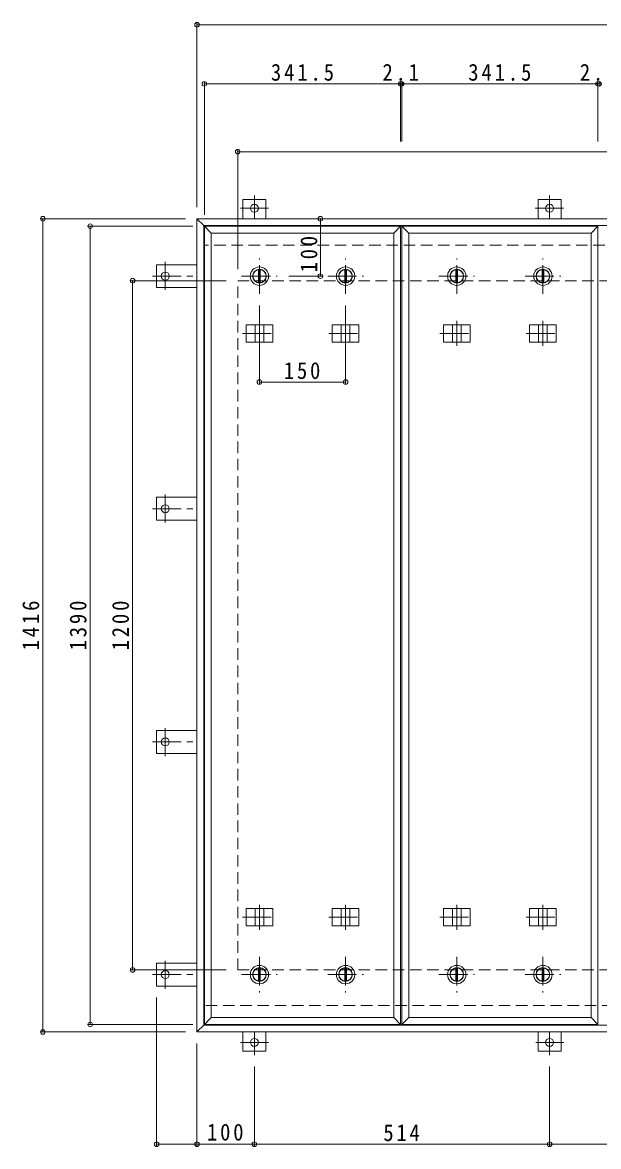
# Model space of a CAD drawing. Units: millimetres at full size, sheet at 1:10. Extents: x -2636 to 2766, y -1962 to 1857.
# Drawn here: x -2636 to -1633, y -309 to 1649 of the extents above; entities that cross this region are included whole.
import ezdxf

# ---------------------------------------------------------------- set-up
doc = ezdxf.new("R2010")
doc.units = ezdxf.units.MM
doc.header["$LTSCALE"] = 10
doc.header["$PDMODE"] = 32
doc.header["$PDSIZE"] = 8
doc.linetypes.add('CHAIN1', pattern=[8, 5, -1, 1, -1])
doc.linetypes.add('DASHED2', pattern=[3, 2, -1])
for name, color, linetype, lineweight in [('0-1_躯体', 2, 'DASHED2', 9), ('0-2_仕上', 4, 'Continuous', 9), ('0-3_建具', 4, 'Continuous', 9), ('0-C', 2, 'Continuous', 9), ('0-E', 3, 'Continuous', 9), ('0-F', 7, 'Continuous', 9)]:
    doc.layers.add(name, color=color, linetype=linetype, lineweight=lineweight)
doc.styles.add('ＭＳ ゴシック', font='')
doc.styles.get('ＭＳ ゴシック').set_extended_font_data('MS Gothic')

msp = doc.modelspace()

# ---------------------------------------------------------------- linework, layer by layer
at = {"layer": '0-1_躯体'}
for p, q in [((-602.35, 1260.84), (-2320.35, 1260.84)), ((-2261.35, 1198.84), (-661.35, 1198.84)), ((-2261.35, -1.16), (-2261.35, 1198.84)), ((-2261.35, -1.16), (-661.35, -1.16)), ((-946.97, -63.16), (-2320.35, -63.16))]:
    msp.add_line(p, q, dxfattribs=at)
at = {"layer": '0-2_仕上'}
for p, q in [((-2319.35, 1293.84), (-1977.85, 1293.84)), ((-2307.35, 1281.84), (-2319.35, 1293.84)), ((-2319.35, -96.16), (-2319.35, 1293.84)), ((-1989.85, 1281.84), (-1977.85, 1293.84)), ((-1977.85, -96.16), (-1977.85, 1293.84)), ((-1975.72, 1293.84), (-1634.22, 1293.84)), ((-1963.72, 1281.84), (-1975.72, 1293.84)), ((-1975.72, -96.16), (-1975.72, 1293.84)), ((-1646.22, 1281.84), (-1634.22, 1293.84)), ((-1634.22, -96.16), (-1634.22, 1293.84)), ((-2307.35, 1281.84), (-1989.85, 1281.84)), ((-2307.35, -84.16), (-2307.35, 1281.84)), ((-1989.85, -84.16), (-1989.85, 1281.84)), ((-1963.72, 1281.84), (-1646.22, 1281.84)), ((-1963.72, -84.16), (-1963.72, 1281.84)), ((-1646.22, -84.16), (-1646.22, 1281.84)), ((-2307.35, -84.16), (-2319.35, -96.16)), ((-2319.35, -96.16), (-1977.85, -96.16)), ((-2307.35, -84.16), (-1989.85, -84.16)), ((-1989.85, -84.16), (-1977.85, -96.16)), ((-1963.72, -84.16), (-1975.72, -96.16)), ((-1975.72, -96.16), (-1634.22, -96.16)), ((-1963.72, -84.16), (-1646.22, -84.16)), ((-1646.22, -84.16), (-1634.22, -96.16))]:
    msp.add_line(p, q, dxfattribs=at)
at = {"layer": '0-3_建具', "color": 2}
for p, q in [((-2332.35, 1306.84), (-2320.35, 1294.84)), ((-590.35, 1306.84), (-2332.35, 1306.84)), ((-2332.35, -109.16), (-2332.35, 1306.84)), ((-602.35, 1294.84), (-2320.35, 1294.84)), ((-2320.35, -97.16), (-2320.35, 1294.84)), ((-2332.35, -109.16), (-2320.35, -97.16)), ((-602.35, -97.16), (-2320.35, -97.16)), ((-590.35, -109.16), (-2332.35, -109.16))]:
    msp.add_line(p, q, dxfattribs=at)
at = {"layer": '0-3_建具'}
for p, q in [((-2246.69, 1121.84), (-2246.69, 1091.84)), ((-2246.69, 1121.84), (-2200.51, 1121.84)), ((-2231.1, 1121.84), (-2231.1, 1091.84)), ((-2216.1, 1121.84), (-2216.1, 1091.84)), ((-2200.51, 1121.84), (-2200.51, 1091.84)), ((-2096.69, 1121.84), (-2096.69, 1091.84)), ((-2096.69, 1121.84), (-2050.51, 1121.84)), ((-2081.1, 1121.84), (-2081.1, 1091.84)), ((-2066.1, 1121.84), (-2066.1, 1091.84)), ((-2050.51, 1121.84), (-2050.51, 1091.84)), ((-1903.06, 1121.84), (-1903.06, 1091.84)), ((-1903.06, 1121.84), (-1856.88, 1121.84)), ((-1887.47, 1121.84), (-1887.47, 1091.84)), ((-1872.47, 1121.84), (-1872.47, 1091.84)), ((-1856.88, 1121.84), (-1856.88, 1091.84)), ((-1753.06, 1121.84), (-1753.06, 1091.84)), ((-1753.06, 1121.84), (-1706.88, 1121.84)), ((-1737.47, 1121.84), (-1737.47, 1091.84)), ((-1722.47, 1121.84), (-1722.47, 1091.84)), ((-1706.88, 1121.84), (-1706.88, 1091.84)), ((-2246.69, 1091.84), (-2200.51, 1091.84)), ((-2096.69, 1091.84), (-2050.51, 1091.84)), ((-1903.06, 1091.84), (-1856.88, 1091.84)), ((-1753.06, 1091.84), (-1706.88, 1091.84)), ((-2246.69, 75.84), (-2246.69, 105.84)), ((-2246.69, 105.84), (-2200.51, 105.84)), ((-2231.1, 75.84), (-2231.1, 105.84)), ((-2216.1, 75.84), (-2216.1, 105.84)), ((-2200.51, 75.84), (-2200.51, 105.84)), ((-2096.69, 75.84), (-2096.69, 105.84)), ((-2096.69, 105.84), (-2050.51, 105.84)), ((-2081.1, 75.84), (-2081.1, 105.84)), ((-2066.1, 75.84), (-2066.1, 105.84)), ((-2050.51, 75.84), (-2050.51, 105.84)), ((-1903.06, 75.84), (-1903.06, 105.84)), ((-1903.06, 105.84), (-1856.88, 105.84)), ((-1887.47, 75.84), (-1887.47, 105.84)), ((-1872.47, 75.84), (-1872.47, 105.84)), ((-1856.88, 75.84), (-1856.88, 105.84)), ((-1753.06, 75.84), (-1753.06, 105.84)), ((-1753.06, 105.84), (-1706.88, 105.84)), ((-1737.47, 75.84), (-1737.47, 105.84)), ((-1722.47, 75.84), (-1722.47, 105.84)), ((-1706.88, 75.84), (-1706.88, 105.84)), ((-2246.69, 75.84), (-2200.51, 75.84)), ((-2096.69, 75.84), (-2050.51, 75.84)), ((-1903.06, 75.84), (-1856.88, 75.84)), ((-1753.06, 75.84), (-1706.88, 75.84))]:
    msp.add_line(p, q, dxfattribs=at)
at = {"layer": '0-3_建具', "linetype": 'CHAIN1'}
for p, q in [((-2223.6, 1128.95), (-2223.6, 1085.72)), ((-2073.6, 1128.95), (-2073.6, 1085.72)), ((-1879.97, 1128.95), (-1879.97, 1085.72)), ((-1729.97, 1128.95), (-1729.97, 1085.72)), ((-2253.01, 1106.84), (-2194.19, 1106.84)), ((-2103.01, 1106.84), (-2044.19, 1106.84)), ((-1909.38, 1106.84), (-1850.56, 1106.84)), ((-1759.38, 1106.84), (-1700.56, 1106.84)), ((-2223.6, 68.72), (-2223.6, 111.96)), ((-2073.6, 68.72), (-2073.6, 111.96)), ((-1879.97, 68.72), (-1879.97, 111.96)), ((-1729.97, 68.72), (-1729.97, 111.96)), ((-2253.01, 90.84), (-2194.19, 90.84)), ((-2103.01, 90.84), (-2044.19, 90.84)), ((-1909.38, 90.84), (-1850.56, 90.84)), ((-1759.38, 90.84), (-1700.56, 90.84))]:
    msp.add_line(p, q, dxfattribs=at)
at = {"layer": '0-C', "linetype": 'CHAIN1'}
for p, q in [((-2223.6, 1175.84), (-2223.6, 1237.84)), ((-2073.6, 1175.84), (-2073.6, 1237.84)), ((-1879.97, 1175.84), (-1879.97, 1237.84)), ((-1729.97, 1175.84), (-1729.97, 1237.84)), ((-2254.6, 1206.84), (-2192.6, 1206.84)), ((-2104.6, 1206.84), (-2042.6, 1206.84)), ((-1910.97, 1206.84), (-1848.97, 1206.84)), ((-1760.97, 1206.84), (-1698.97, 1206.84)), ((-2223.6, 21.84), (-2223.6, -40.16)), ((-2073.6, 21.84), (-2073.6, -40.16)), ((-1879.97, 21.84), (-1879.97, -40.16)), ((-1729.97, 21.84), (-1729.97, -40.16)), ((-2254.6, -9.16), (-2192.6, -9.16)), ((-2104.6, -9.16), (-2042.6, -9.16)), ((-1910.97, -9.16), (-1848.97, -9.16)), ((-1760.97, -9.16), (-1698.97, -9.16))]:
    msp.add_line(p, q, dxfattribs=at)
at = {"layer": '0-C'}
for p, q in [((-2225.1, 1218.24), (-2225.1, 1195.44)), ((-2222.1, 1218.24), (-2222.1, 1195.44)), ((-2075.1, 1218.24), (-2075.1, 1195.44)), ((-2072.1, 1218.24), (-2072.1, 1195.44)), ((-1881.47, 1218.24), (-1881.47, 1195.44)), ((-1878.47, 1218.24), (-1878.47, 1195.44)), ((-1731.47, 1218.24), (-1731.47, 1195.44)), ((-1728.47, 1218.24), (-1728.47, 1195.44)), ((-2225.1, -20.56), (-2225.1, 2.24)), ((-2222.1, -20.56), (-2222.1, 2.24)), ((-2075.1, -20.56), (-2075.1, 2.24)), ((-2072.1, -20.56), (-2072.1, 2.24)), ((-1881.47, -20.56), (-1881.47, 2.24)), ((-1878.47, -20.56), (-1878.47, 2.24)), ((-1731.47, -20.56), (-1731.47, 2.24)), ((-1728.47, -20.56), (-1728.47, 2.24))]:
    msp.add_line(p, q, dxfattribs=at)
for centre, radius in [((-2223.6, 1206.84), 16), ((-2223.6, 1206.84), 12), ((-2223.6, 1206.84), 11.5), ((-2073.6, 1206.84), 16), ((-2073.6, 1206.84), 12), ((-2073.6, 1206.84), 11.5), ((-1879.97, 1206.84), 16), ((-1879.97, 1206.84), 12), ((-1879.97, 1206.84), 11.5), ((-1729.97, 1206.84), 16), ((-1729.97, 1206.84), 12), ((-1729.97, 1206.84), 11.5), ((-2223.6, -9.16), 16), ((-2223.6, -9.16), 12), ((-2223.6, -9.16), 11.5), ((-2073.6, -9.16), 16), ((-2073.6, -9.16), 12), ((-2073.6, -9.16), 11.5), ((-1879.97, -9.16), 16), ((-1879.97, -9.16), 12), ((-1879.97, -9.16), 11.5), ((-1729.97, -9.16), 16), ((-1729.97, -9.16), 12), ((-1729.97, -9.16), 11.5)]:
    msp.add_circle(centre, radius, dxfattribs=at)
at = {"layer": '0-E'}
for p, q in [((-2252.35, 1306.84), (-2252.35, 1340.04)), ((-2212.35, 1340.04), (-2252.35, 1340.04)), ((-2212.35, 1306.84), (-2212.35, 1340.04)), ((-1738.35, 1306.84), (-1738.35, 1340.04)), ((-1738.35, 1340.04), (-1698.35, 1340.04)), ((-1698.35, 1306.84), (-1698.35, 1340.04)), ((-2332.35, 1226.84), (-2402.55, 1226.84)), ((-2402.55, 1226.84), (-2402.55, 1186.84)), ((-2332.35, 1186.84), (-2402.55, 1186.84)), ((-2402.55, 821.84), (-2402.55, 781.84)), ((-2332.35, 821.84), (-2402.55, 821.84)), ((-2332.35, 781.84), (-2402.55, 781.84)), ((-2402.55, 375.84), (-2402.55, 415.84)), ((-2332.35, 415.84), (-2402.55, 415.84)), ((-2332.35, 375.84), (-2402.55, 375.84)), ((-2332.35, 10.84), (-2402.55, 10.84)), ((-2402.55, -29.16), (-2402.55, 10.84)), ((-2332.35, -29.16), (-2402.55, -29.16)), ((-2252.35, -109.16), (-2252.35, -142.36)), ((-2212.35, -109.16), (-2212.35, -142.36)), ((-1738.35, -109.16), (-1738.35, -142.36)), ((-1698.35, -109.16), (-1698.35, -142.36)), ((-2212.35, -142.36), (-2252.35, -142.36)), ((-1698.35, -142.36), (-1738.35, -142.36))]:
    msp.add_line(p, q, dxfattribs=at)
at = {"layer": '0-E', "linetype": 'CHAIN1'}
for p, q in [((-2232.35, 1347.2), (-2232.35, 1307.04)), ((-1718.35, 1347.2), (-1718.35, 1307.04)), ((-2207.51, 1325.04), (-2256.39, 1325.04)), ((-1743.19, 1325.04), (-1694.3, 1325.04)), ((-2387.55, 1231.68), (-2387.55, 1182.79)), ((-2409.71, 1206.84), (-2332.35, 1206.84)), ((-2387.55, 826.68), (-2387.55, 777.79)), ((-2409.71, 801.84), (-2332.35, 801.84)), ((-2387.55, 371), (-2387.55, 419.88)), ((-2409.71, 395.84), (-2332.35, 395.84)), ((-2387.55, -34), (-2387.55, 14.88)), ((-2409.71, -9.16), (-2332.35, -9.16)), ((-2232.35, -149.52), (-2232.35, -109.36)), ((-1718.35, -149.52), (-1718.35, -109.36)), ((-2207.51, -127.36), (-2256.39, -127.36)), ((-1693.51, -127.36), (-1742.39, -127.36))]:
    msp.add_line(p, q, dxfattribs=at)
at = {"layer": '0-E'}
for centre in [(-2232.35, 1325.04), (-1718.35, 1325.04), (-2387.55, 1206.84), (-2387.55, 801.84), (-2387.55, 395.84), (-2387.55, -9.16), (-2232.35, -127.36), (-1718.35, -127.36)]:
    msp.add_circle(centre, 7, dxfattribs=at)
at = {"layer": '0-F'}
for p, q in [((-2332.35, 1647.55), (-2332.35, 1326.84)), ((-2332.35, 1644.55), (-590.35, 1644.55)), ((-2319.35, 1544.76), (-2319.35, 1313.84)), ((-2319.35, 1541.76), (-1977.85, 1541.76)), ((-1977.85, 1544.76), (-1977.85, 1441.26)), ((-1977.85, 1541.76), (-1975.72, 1541.76)), ((-1975.72, 1544.76), (-1975.72, 1441.26)), ((-1975.72, 1541.76), (-1634.22, 1541.76)), ((-1634.22, 1544.76), (-1634.22, 1441.26)), ((-1634.22, 1541.76), (-1632.1, 1541.76)), ((-2261.35, 1426.55), (-2261.35, 1218.84)), ((-2261.35, 1423.55), (-661.35, 1423.55)), ((-2603.72, 1306.84), (-2352.35, 1306.84)), ((-2600.72, 1306.84), (-2600.72, -109.16)), ((-2521.4, 1293.84), (-2339.35, 1293.84)), ((-2518.4, -96.16), (-2518.4, 1293.84)), ((-2117.46, 1306.84), (-2117.46, 1206.84)), ((-2447.47, 1198.84), (-2281.35, 1198.84)), ((-2444.47, -1.16), (-2444.47, 1198.84)), ((-2114.46, 1206.84), (-2172.6, 1206.84)), ((-2223.6, 1019.4), (-2223.6, 1155.84)), ((-2073.6, 1019.4), (-2073.6, 1155.84)), ((-2223.6, 1022.4), (-2073.6, 1022.4)), ((-2447.47, -1.16), (-2281.35, -1.16)), ((-2402.55, -307.62), (-2402.55, -49.16)), ((-2521.4, -96.16), (-2339.35, -96.16)), ((-2603.72, -109.16), (-2352.35, -109.16)), ((-2332.35, -307.62), (-2332.35, -129.16)), ((-2232.35, -307.62), (-2232.35, -169.52)), ((-1718.35, -307.62), (-1718.35, -169.52)), ((-2402.55, -304.62), (-2332.35, -304.62)), ((-2332.35, -304.62), (-2232.35, -304.62)), ((-2232.35, -304.62), (-1718.35, -304.62)), ((-1718.35, -304.62), (-1204.35, -304.62))]:
    msp.add_line(p, q, dxfattribs=at)
for p in [(-2332.35, 1644.55), (-2319.35, 1541.76), (-1977.85, 1541.76), (-1975.72, 1541.76), (-1634.22, 1541.76), (-1632.1, 1541.76), (-2261.35, 1423.55), (-2600.72, 1306.84), (-2518.4, 1293.84), (-2117.46, 1306.84), (-2444.47, 1198.84), (-2117.46, 1206.84), (-2223.6, 1022.4), (-2073.6, 1022.4), (-2444.47, -1.16), (-2518.4, -96.16), (-2600.72, -109.16), (-2402.55, -304.62), (-2332.35, -304.62), (-2232.35, -304.62), (-1718.35, -304.62)]:
    msp.add_point(p, dxfattribs=at)

# ---------------------------------------------------------------- texts
at = {"layer": '0-F', "color": 2, "char_height": 29.33, "attachment_point": 7, "style": 'ＭＳ ゴシック'}
for s, insert in [('\\T1.28;\\W0.9;341.5', (-2203.6, 1546.76)), ('\\T1.27;\\W0.9;2.1', (-2009.29, 1546.76)), ('\\T1.28;\\W0.9;341.5', (-1859.97, 1546.76)), ('\\T1.27;\\W0.9;2.1', (-1665.66, 1546.76)), ('\\T1.27;\\W0.9;150', (-2181.1, 1027.4)), ('\\T1.27;\\W0.9;100', (-2314.85, -298.62)), ('\\T1.27;\\W0.9;514', (-2007.85, -299.62))]:
    msp.add_mtext(s, dxfattribs=dict(at, insert=insert))
at = {"layer": '0-F', "color": 2, "char_height": 29.33, "attachment_point": 7, "rotation": 90, "style": 'ＭＳ ゴシック'}
for s, insert in [('\\T1.27;\\W0.9;100', (-2122.46, 1213.35)), ('\\T1.28;\\W0.9;1416', (-2606.72, 555.09)), ('\\T1.28;\\W0.9;1390', (-2524.4, 555.09)), ('\\T1.28;\\W0.9;1200', (-2450.47, 555.09))]:
    msp.add_mtext(s, dxfattribs=dict(at, insert=insert))

doc.saveas('drawing.dxf')
